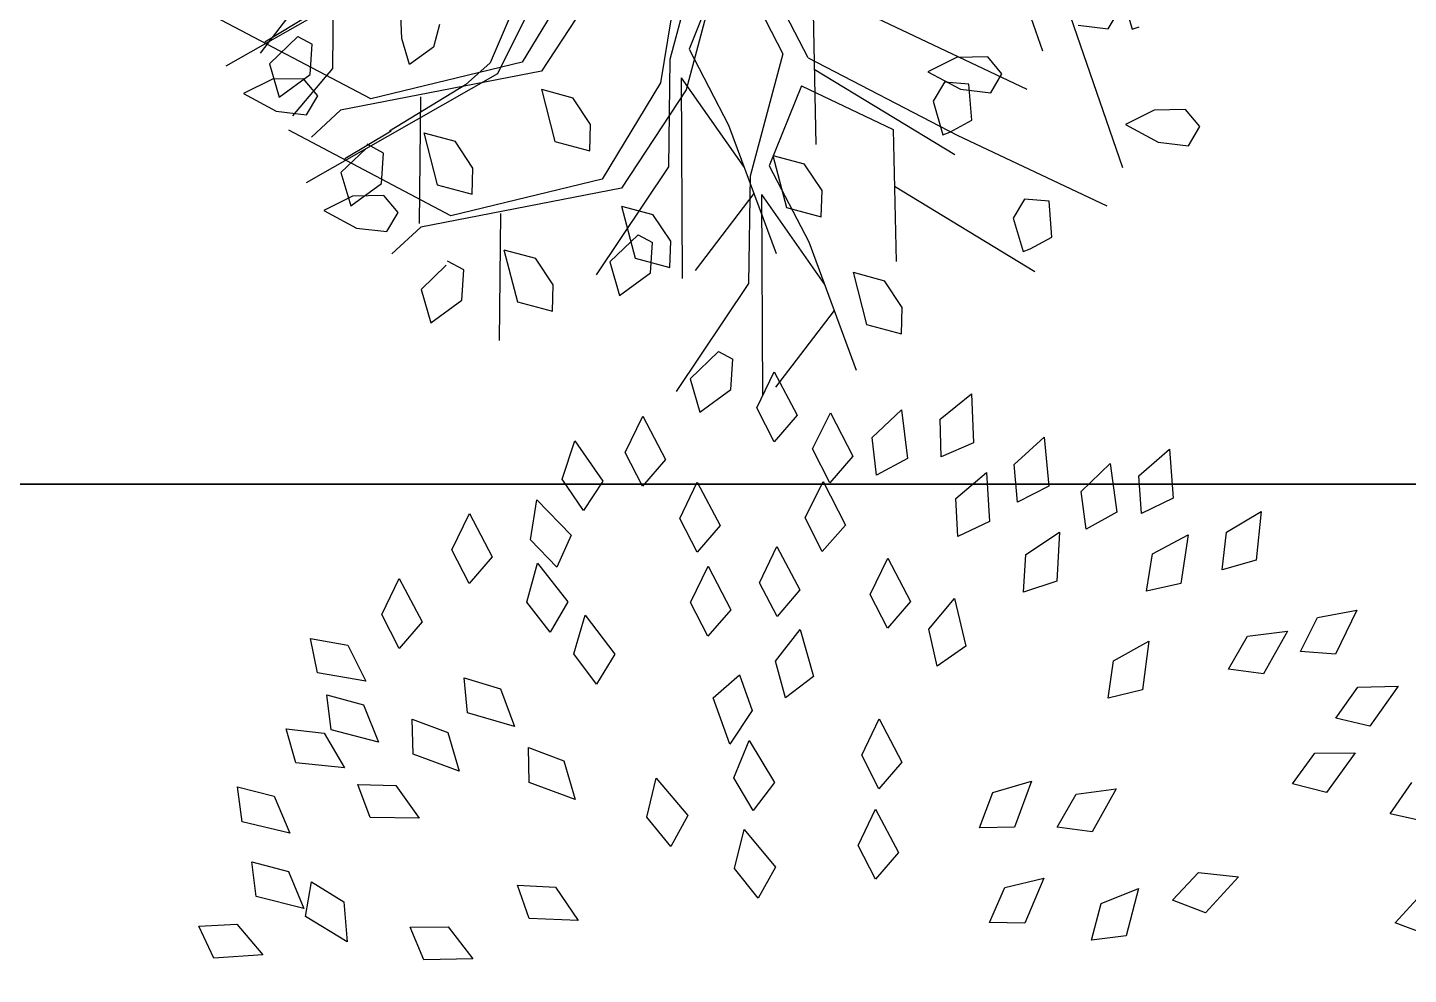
# Model space of a CAD drawing. Header units: millimetres. Extents: x -176651 to 388869, y -469666 to 486614.
# Drawn here: x 266554 to 270846, y 228440 to 231384 of the extents above; entities that cross this region are included whole.
import ezdxf

# ---------------------------------------------------------------- set-up
doc = ezdxf.new("R2010")
doc.units = ezdxf.units.MM
doc.layers.add('A- FURNITURE', color=252, linetype='Continuous', lineweight=0)
doc.layers.add('L-TREEEES', color=8, linetype='Continuous', lineweight=25)
for name, color, linetype in [('ad-Plot Boundary', 8, 'Continuous'), ('ad-Road', 8, 'Continuous'), ('ad-Road Hatch', 8, 'Continuous'), ('CAY', 94, 'Continuous')]:
    doc.layers.add(name, color=color, linetype=linetype)

# ---------------------------------------------------------------- blocks, each defined once
blk = doc.blocks.new('A$C4fb60e89')
at = {"layer": 'ad-Road Hatch', "ltscale": 5, "transparency": 33554687}
h = blk.add_hatch(dxfattribs=at)
h.set_pattern_fill('AR-HBONE', color=256, scale=15)
h.set_pattern_definition([(45, (-193247.7, -428758.8), (0, 2155.2615), [4572, -1524]), (135, (-192170.1, -427681.1), (2e-13, 2155.2615), [4572, -1524])])
h.paths.add_polyline_path([(175594.5, -250241), (169177.9, -249341.1), (167473.5, -249057.1), (167473.5, -138693.9), (101313.5, -138693.9), (101313.5, -199953.9), (101307.7, -237994.6), (101040.4, -268291), (101007.7, -280967.7), (101066.4, -293683.6), (101242.5, -311127.2), (100909.9, -319343.6), (100949.1, -333937.5), (100668.7, -366959.6), (100727.3, -390982.9), (100668.7, -404585.6), (100538.2, -420418.5), (100466.5, -428758.8), (92426.2, -427265.5), (92163.5, -427209.5), (92163.5, -321453.9), (24803.5, -321453.9), (24803.5, -412960.5), (15653.5, -411028.6), (15653.5, -321452.2), (-19535.1, -321452.2), (-34427.5, -319476.7), (-65207.4, -315394.6), (-171770.1, -301268.1), (-185853.9, -298333.1), (-193247.7, -296831.5), (-193244, -292907.6), (-191913.8, -285219.4), (-191838.8, -284678.8), (-183397.4, -286393.2), (-169722.9, -289242.8), (-53141.2, -304697.5), (-18730.1, -309262.2), (15653.3, -309262.2), (15653.5, 703.4), (24803.5, 1114.6), (24803.5, -129543.9), (92163.5, -129543.9), (92163.5, 15133.3), (101313.5, 17712.8), (101313.5, -129543.9), (167473.5, -129543.9), (167473.5, 35551.6), (175738, 37855), (175848.8, 28595.3), (175835.8, 25947.4), (175777.1, 14040.5), (175855.3, 2315.8), (175659.7, -18036.1), (175731.4, -34038.6), (175718.4, -46839.2), (175672.7, -63402.4), (175816.2, -82071.9), (175542.3, -106356), (175490.2, -124640.8), (175574.9, -145018.8), (175731.4, -168892), (175796.6, -181268.8), (175796.6, -192667.4), (175744.5, -208200.3), (175829.2, -223276.8), (175887.9, -234871.1)])
h.paths.add_polyline_path([(24803.5, -309263.9), (92163.5, -309263.9), (92163.5, -138693.9), (24803.5, -138693.9)], flags=16)
blk = doc.blocks.new('zw$E7CA')
at = {"layer": 'ad-Plot Boundary'}
blk.add_lwpolyline([(0, 0), (33680, 0), (33680, 30050), (0, 30050)], close=True, dxfattribs=at)
blk = doc.blocks.new('zw$A88E')
at = {"layer": 'ad-Plot Boundary', "ltscale": 5}
for p in [(-117254.5, -236648.9), (-117254.5, -266698.9)]:
    blk.add_blockref('zw$E7CA', p, dxfattribs=at)
blk = doc.blocks.new('TREE')
at = {"layer": 'CAY', "color": 30, "true_color": 0xf26722}
for p, q in [((480.8104, 960.9554, 101.126), (480.4563, 960.6831, 101.126)), ((480.8028, 960.9527, 101.126), (480.691, 960.5622, 101.126)), ((481.5304, 960.8004, 101.126), (481.2423, 960.434, 101.126)), ((481.5911, 960.7651, 101.126), (481.2566, 960.3887, 101.126)), ((480.6018, 960.7054, 101.126), (480.4786, 960.638, 101.126)), ((480.6018, 960.7054, 101.126), (480.644, 960.6654, 101.126)), ((480.9592, 960.6008, 101.126), (480.9839, 960.7101, 101.126)), ((480.609, 960.5623, 101.126), (480.644, 960.6654, 101.126)), ((482.3453, 960.1524, 101.126), (482.2348, 960.6599, 101.126)), ((480.4786, 960.638, 101.126), (480.4809, 960.5132, 101.126)), ((481.1026, 960.6137, 101.126), (481.0608, 960.5418, 101.126)), ((482.0131, 960.6487, 101.126), (481.8117, 960.2044, 101.126)), ((482.1616, 960.6194, 101.126), (481.8931, 960.1571, 101.126)), ((482.1694, 960.6217, 101.126), (482.2609, 960.1903, 101.126)), ((480.4809, 960.5132, 101.126), (480.609, 960.5623, 101.126)), ((480.691, 960.5622, 101.126), (480.5091, 960.4365, 101.126)), ((480.961, 960.5035, 101.126), (480.9592, 960.6008, 101.126)), ((481.0608, 960.5418, 101.126), (480.961, 960.5035, 101.126)), ((481.2423, 960.434, 101.126), (481.136, 960.3807, 101.126)), ((480.9624, 959.942, 101.126), (480.4823, 960.3904, 101.126)), ((481.2566, 960.3887, 101.126), (480.4928, 960.1918, 101.126)), ((481.136, 960.3807, 101.126), (480.8293, 960.292, 101.126)), ((480.8361, 960.2911, 101.126), (480.6496, 960.2381, 101.126)), ((481.8117, 960.2044, 101.126), (481.5198, 959.9267, 101.126)), ((482.2609, 960.1903, 101.126), (482.0332, 959.7982, 101.126)), ((483.2808, 960.184, 101.126), (483.3282, 959.478, 101.126)), ((481.8931, 960.1571, 101.126), (481.5783, 959.8774, 101.126)), ((482.3453, 960.1524, 101.126), (482.7869, 959.746, 101.126)), ((480.6411, 960.1025, 101.126), (480.5283, 960.0798, 101.126)), ((480.5283, 960.0798, 101.126), (480.6248, 959.9885, 101.126)), ((480.7496, 960.0748, 101.126), (480.6411, 960.1025, 101.126)), ((480.7826, 960.0028, 101.126), (480.7496, 960.0748, 101.126)), ((482.2954, 960.0623, 101.126), (482.1089, 959.816, 101.126)), ((482.2954, 960.0623, 101.126), (482.5714, 959.8249, 101.126)), ((483.4893, 960.0719, 101.126), (483.4915, 959.9471, 101.126)), ((482.8581, 960.015, 101.126), (482.7452, 959.9923, 101.126)), ((482.9666, 959.9873, 101.126), (482.8581, 960.015, 101.126)), ((480.6248, 959.9885, 101.126), (480.7256, 959.9476, 101.126)), ((480.7256, 959.9476, 101.126), (480.7826, 960.0028, 101.126)), ((482.7452, 959.9923, 101.126), (482.8417, 959.901, 101.126)), ((482.9995, 959.9152, 101.126), (482.9666, 959.9873, 101.126)), ((480.8475, 959.9316, 101.126), (480.7221, 959.8657, 101.126)), ((481.5783, 959.8774, 101.126), (480.8475, 959.9316, 101.126)), ((481.5198, 959.9267, 101.126), (480.9624, 959.942, 101.126)), ((482.9426, 959.86, 101.126), (482.9995, 959.9152, 101.126)), ((483.4915, 959.9471, 101.126), (483.5178, 959.9495, 101.126)), ((481.1358, 959.903, 101.126), (481.0125, 959.4657, 101.126)), ((482.8417, 959.901, 101.126), (482.9426, 959.86, 101.126)), ((481.561, 959.8154, 101.126), (481.5587, 959.6227, 101.126)), ((481.561, 959.8154, 101.126), (481.6616, 959.757, 101.126)), ((482.1089, 959.816, 101.126), (482.1742, 959.5159, 101.126)), ((482.5714, 959.8249, 101.126), (482.4578, 959.3667, 101.126)), ((480.9, 959.7758, 101.126), (480.7904, 959.7159, 101.126)), ((480.9559, 959.7433, 101.126), (480.9076, 959.789, 101.126)), ((481.1139, 959.7751, 101.126), (481.1116, 959.5823, 101.126)), ((481.1139, 959.7751, 101.126), (481.2145, 959.7166, 101.126)), ((482.0332, 959.7982, 101.126), (481.9272, 959.4281, 101.126)), ((480.7904, 959.7159, 101.126), (480.7927, 959.5911, 101.126)), ((480.9209, 959.6401, 101.126), (480.9559, 959.7433, 101.126)), ((481.2508, 959.6074, 101.126), (481.2145, 959.7166, 101.126)), ((481.6978, 959.6477, 101.126), (481.6616, 959.757, 101.126)), ((482.0553, 959.7237, 101.126), (481.87, 959.0295, 101.126)), ((482.0553, 959.7237, 101.126), (482.1886, 959.3545, 101.126)), ((482.7869, 959.746, 101.126), (483.2383, 959.3606, 101.126)), ((480.7927, 959.5911, 101.126), (480.9209, 959.6401, 101.126)), ((481.5587, 959.6227, 101.126), (481.6705, 959.5577, 101.126)), ((481.6705, 959.5577, 101.126), (481.6978, 959.6477, 101.126)), ((482.5227, 959.6283, 101.126), (482.9281, 959.2015, 101.126)), ((483.4917, 959.647, 101.126), (483.3789, 959.6243, 101.126)), ((483.3789, 959.6243, 101.126), (483.4754, 959.533, 101.126)), ((483.6002, 959.6193, 101.126), (483.4917, 959.647, 101.126)), ((483.6332, 959.5473, 101.126), (483.6002, 959.6193, 101.126)), ((481.1116, 959.5823, 101.126), (481.2234, 959.5174, 101.126)), ((481.2234, 959.5174, 101.126), (481.2508, 959.6074, 101.126)), ((482.1742, 959.5159, 101.126), (482.2176, 959.0281, 101.126)), ((483.4754, 959.533, 101.126), (483.5762, 959.4921, 101.126)), ((483.5762, 959.4921, 101.126), (483.6332, 959.5473, 101.126)), ((481.9272, 959.4281, 101.126), (481.5759, 959.1232, 101.126)), ((482.9604, 959.4615, 101.126), (482.9034, 959.4064, 101.126)), ((483.0426, 959.4314, 101.126), (482.9604, 959.4615, 101.126)), ((483.0186, 959.3042, 101.126), (483.0426, 959.4314, 101.126)), ((482.2988, 959.3693, 101.126), (482.2965, 959.1766, 101.126)), ((482.2988, 959.3693, 101.126), (482.3994, 959.3109, 101.126)), ((482.9034, 959.4064, 101.126), (482.9057, 959.2816, 101.126)), ((482.4356, 959.2016, 101.126), (482.3994, 959.3109, 101.126)), ((482.9057, 959.2816, 101.126), (482.932, 959.2839, 101.126)), ((482.932, 959.2839, 101.126), (483.0186, 959.3042, 101.126)), ((481.7589, 959.2219, 101.126), (481.6357, 959.1545, 101.126)), ((481.7589, 959.2219, 101.126), (481.8012, 959.1819, 101.126)), ((482.1973, 959.2557, 101.126), (481.9226, 959.0452, 101.126)), ((481.7662, 959.0787, 101.126), (481.8012, 959.1819, 101.126)), ((482.2965, 959.1766, 101.126), (482.4083, 959.1117, 101.126)), ((482.4083, 959.1117, 101.126), (482.4356, 959.2016, 101.126)), ((481.6357, 959.1545, 101.126), (481.638, 959.0297, 101.126)), ((481.638, 959.0297, 101.126), (481.7662, 959.0787, 101.126))]:
    blk.add_line(p, q, dxfattribs=at)
blk = doc.blocks.new('EHTYH')
at = {"layer": 'L-TREEEES', "color": 104, "ltscale": 1.622888}
for p, q in [((212983.3586, 1928353.9043, 129.9135), (212983.5228, 1928354.0932, 129.9135)), ((212983.5228, 1928354.0932, 129.9135), (212983.5888, 1928353.7956, 129.9135)), ((212982.9364, 1928353.8469, 129.9135), (212983.0759, 1928354.0548, 129.9135)), ((212983.0759, 1928354.0548, 129.9135), (212983.1784, 1928353.7676, 129.9135)), ((212983.0135, 1928353.624, 129.9135), (212982.9364, 1928353.8469, 129.9135)), ((212983.4073, 1928353.6736, 129.9135), (212983.3586, 1928353.9043, 129.9135)), ((212982.7517, 1928353.7626, 129.9135), (212982.9004, 1928353.4964, 129.9135)), ((212983.1784, 1928353.7676, 129.9135), (212983.0135, 1928353.624, 129.9135)), ((212983.5888, 1928353.7956, 129.9135), (212983.4073, 1928353.6736, 129.9135)), ((212983.5785, 1928353.4188, 129.9135), (212983.7427, 1928353.6078, 129.9135)), ((212983.7427, 1928353.6078, 129.9135), (212983.8087, 1928353.3101, 129.9135)), ((212982.9004, 1928353.4964, 129.9135), (212982.7616, 1928353.3274, 129.9135)), ((212983.6272, 1928353.1881, 129.9135), (212983.5785, 1928353.4188, 129.9135)), ((212983.8087, 1928353.3101, 129.9135), (212983.6272, 1928353.1881, 129.9135)), ((212983.5065, 1928352.8967, 129.9135), (212983.6707, 1928353.0856, 129.9135)), ((212983.6707, 1928353.0856, 129.9135), (212983.7367, 1928352.7879, 129.9135)), ((212982.7224, 1928352.7799, 129.9135), (212982.8526, 1928352.9938, 129.9135)), ((212982.8526, 1928352.9938, 129.9135), (212982.9676, 1928352.7114, 129.9135)), ((212983.5552, 1928352.6659, 129.9135), (212983.5065, 1928352.8967, 129.9135)), ((212982.8091, 1928352.5607, 129.9135), (212982.7224, 1928352.7799, 129.9135)), ((212982.9676, 1928352.7114, 129.9135), (212982.8091, 1928352.5607, 129.9135)), ((212983.7367, 1928352.7879, 129.9135), (212983.5552, 1928352.6659, 129.9135)), ((212983.4866, 1928352.2872, 129.9135), (212983.6829, 1928352.3834, 129.9135)), ((212983.6829, 1928352.3834, 129.9135), (212983.6999, 1928352.1482, 129.9135)), ((212983.5116, 1928351.9833, 129.9135), (212983.4866, 1928352.2872, 129.9135)), ((212983.6999, 1928352.1482, 129.9135), (212983.5116, 1928351.9833, 129.9135)), ((212983.48, 1928351.774, 129.9135), (212983.6323, 1928351.9727, 129.9135)), ((212983.6323, 1928351.9727, 129.9135), (212983.7165, 1928351.6796, 129.9135)), ((212982.8934, 1928351.6792, 129.9135), (212983.0131, 1928351.8991, 129.9135)), ((212983.0131, 1928351.8991, 129.9135), (212983.1417, 1928351.6227, 129.9135)), ((212983.5428, 1928351.5467, 129.9135), (212983.48, 1928351.774, 129.9135)), ((212982.9907, 1928351.4644, 129.9135), (212982.8934, 1928351.6792, 129.9135)), ((212983.7165, 1928351.6796, 129.9135), (212983.5428, 1928351.5467, 129.9135)), ((212983.1417, 1928351.6227, 129.9135), (212982.9907, 1928351.4644, 129.9135))]:
    blk.add_line(p, q, dxfattribs=at)
at = {"layer": 'L-TREEEES', "color": 96, "ltscale": 1.622888}
for p, q in [((212984.2203, 1928353.9564, 129.9135), (212984.3845, 1928354.1454, 129.9135)), ((212984.3845, 1928354.1454, 129.9135), (212984.4505, 1928353.8477, 129.9135)), ((212984.269, 1928353.7257, 129.9135), (212984.2203, 1928353.9564, 129.9135)), ((212984.4505, 1928353.8477, 129.9135), (212984.269, 1928353.7257, 129.9135)), ((212984.4892, 1928353.6199, 129.9135), (212984.6546, 1928353.8078, 129.9135)), ((212984.6546, 1928353.8078, 129.9135), (212984.7187, 1928353.5097, 129.9135)), ((212984.8654, 1928353.5911, 129.9135), (212985.0863, 1928353.709, 129.9135)), ((212985.0863, 1928353.709, 129.9135), (212985.0417, 1928353.4073, 129.9135)), ((212985.3028, 1928353.5907, 129.9135), (212985.5324, 1928353.6906, 129.9135)), ((212985.5324, 1928353.6906, 129.9135), (212985.4638, 1928353.3935, 129.9135)), ((212984.5364, 1928353.3889, 129.9135), (212984.4892, 1928353.6199, 129.9135)), ((212984.8286, 1928353.3582, 129.9135), (212984.8654, 1928353.5911, 129.9135)), ((212985.2475, 1928353.3615, 129.9135), (212985.3028, 1928353.5907, 129.9135)), ((212984.7187, 1928353.5097, 129.9135), (212984.5364, 1928353.3889, 129.9135)), ((212984.3319, 1928353.2191, 129.9135), (212984.4979, 1928353.4065, 129.9135)), ((212984.4979, 1928353.4065, 129.9135), (212984.5611, 1928353.1082, 129.9135)), ((212985.0417, 1928353.4073, 129.9135), (212984.8286, 1928353.3582, 129.9135)), ((212985.4638, 1928353.3935, 129.9135), (212985.2475, 1928353.3615, 129.9135)), ((212985.6732, 1928353.1983, 129.9135), (212985.8961, 1928353.3123, 129.9135)), ((212985.8961, 1928353.3123, 129.9135), (212985.8462, 1928353.0115, 129.9135)), ((212984.3785, 1928352.9879, 129.9135), (212984.3319, 1928353.2191, 129.9135)), ((212985.2663, 1928353.0885, 129.9135), (212985.4933, 1928353.1939, 129.9135)), ((212985.4933, 1928353.1939, 129.9135), (212985.4321, 1928352.8952, 129.9135)), ((212985.6323, 1928352.9661, 129.9135), (212985.6732, 1928353.1983, 129.9135)), ((212983.9524, 1928352.9021, 129.9135), (212984.115, 1928353.0924, 129.9135)), ((212984.115, 1928353.0924, 129.9135), (212984.1835, 1928352.7953, 129.9135)), ((212984.5611, 1928353.1082, 129.9135), (212984.3785, 1928352.9879, 129.9135)), ((212985.2166, 1928352.858, 129.9135), (212985.2663, 1928353.0885, 129.9135)), ((212985.8462, 1928353.0115, 129.9135), (212985.6323, 1928352.9661, 129.9135)), ((212986.0311, 1928352.926, 129.9135), (212986.2499, 1928353.0477, 129.9135)), ((212984.003, 1928352.6718, 129.9135), (212983.9524, 1928352.9021, 129.9135)), ((212985.4321, 1928352.8952, 129.9135), (212985.2166, 1928352.858, 129.9135)), ((212985.9983, 1928352.6925, 129.9135), (212986.0311, 1928352.926, 129.9135)), ((212984.1835, 1928352.7953, 129.9135), (212984.003, 1928352.6718, 129.9135)), ((212984.5975, 1928352.6522, 129.9135), (212984.7617, 1928352.8412, 129.9135)), ((212984.7617, 1928352.8412, 129.9135), (212984.8277, 1928352.5435, 129.9135)), ((212985.597, 1928352.6387, 129.9135), (212985.8348, 1928352.7168, 129.9135)), ((212985.8348, 1928352.7168, 129.9135), (212985.7389, 1928352.4274, 129.9135)), ((212986.2105, 1928352.7453, 129.9135), (212985.9983, 1928352.6925, 129.9135)), ((212984.6462, 1928352.4215, 129.9135), (212984.5975, 1928352.6522, 129.9135)), ((212985.5206, 1928352.4156, 129.9135), (212985.597, 1928352.6387, 129.9135)), ((212983.9197, 1928352.4066, 129.9135), (212984.1197, 1928352.5573, 129.9135)), ((212984.1197, 1928352.5573, 129.9135), (212984.1223, 1928352.2524, 129.9135)), ((212984.8277, 1928352.5435, 129.9135), (212984.6462, 1928352.4215, 129.9135)), ((212984.8913, 1928352.349, 129.9135), (212985.0973, 1928352.4912, 129.9135)), ((212985.0973, 1928352.4912, 129.9135), (212985.0872, 1928352.1864, 129.9135)), ((212983.9195, 1928352.1708, 129.9135), (212983.9197, 1928352.4066, 129.9135)), ((212985.7389, 1928352.4274, 129.9135), (212985.5206, 1928352.4156, 129.9135)), ((212984.8811, 1928352.1134, 129.9135), (212984.8913, 1928352.349, 129.9135)), ((212984.1223, 1928352.2524, 129.9135), (212983.9195, 1928352.1708, 129.9135)), ((212985.0872, 1928352.1864, 129.9135), (212984.8811, 1928352.1134, 129.9135)), ((212984.2839, 1928351.7019, 129.9135), (212984.4481, 1928351.8909, 129.9135)), ((212984.4481, 1928351.8909, 129.9135), (212984.5141, 1928351.5932, 129.9135)), ((212985.8563, 1928351.6409, 129.9135), (212985.9493, 1928351.8576, 129.9135)), ((212985.9493, 1928351.8576, 129.9135), (212986.1924, 1928351.9175, 129.9135)), ((212984.3326, 1928351.4712, 129.9135), (212984.2839, 1928351.7019, 129.9135)), ((212984.5141, 1928351.5932, 129.9135), (212984.3326, 1928351.4712, 129.9135)), ((212986.0749, 1928351.6361, 129.9135), (212985.8563, 1928351.6409, 129.9135)), ((212983.336, 1928351.2288, 129.9135), (212983.4583, 1928351.4472, 129.9135)), ((212983.4583, 1928351.4472, 129.9135), (212983.5836, 1928351.1693, 129.9135)), ((212984.1151, 1928351.1655, 129.9135), (212984.2793, 1928351.3545, 129.9135)), ((212984.2793, 1928351.3545, 129.9135), (212984.3453, 1928351.0568, 129.9135)), ((212984.8719, 1928351.0729, 129.9135), (212985.0098, 1928351.2642, 129.9135)), ((212985.0098, 1928351.2642, 129.9135), (212985.2601, 1928351.2698, 129.9135)), ((212985.2601, 1928351.2698, 129.9135), (212985.0843, 1928351.0207, 129.9135)), ((212983.4308, 1928351.0128, 129.9135), (212983.336, 1928351.2288, 129.9135)), ((212983.5836, 1928351.1693, 129.9135), (212983.4308, 1928351.0128, 129.9135)), ((212984.1638, 1928350.9348, 129.9135), (212984.1151, 1928351.1655, 129.9135)), ((212985.3404, 1928350.9513, 129.9135), (212985.5069, 1928351.1184, 129.9135)), ((212985.5069, 1928351.1184, 129.9135), (212985.7549, 1928351.0844, 129.9135)), ((212985.7549, 1928351.0844, 129.9135), (212985.5419, 1928350.8662, 129.9135)), ((212984.3453, 1928351.0568, 129.9135), (212984.1638, 1928350.9348, 129.9135)), ((212985.0843, 1928351.0207, 129.9135), (212984.8719, 1928351.0729, 129.9135)), ((212985.5419, 1928350.8662, 129.9135), (212985.3404, 1928350.9513, 129.9135)), ((212984.7782, 1928350.4901, 129.9135), (212984.9259, 1928350.6739, 129.9135)), ((212984.9259, 1928350.6739, 129.9135), (212985.1762, 1928350.6665, 129.9135)), ((212985.1762, 1928350.6665, 129.9135), (212984.9875, 1928350.4269, 129.9135)), ((212984.9875, 1928350.4269, 129.9135), (212984.7782, 1928350.4901, 129.9135)), ((212985.3603, 1928350.2179, 129.9135), (212985.4792, 1928350.4215, 129.9135)), ((212985.4792, 1928350.4215, 129.9135), (212985.7278, 1928350.4511, 129.9135)), ((212985.7278, 1928350.4511, 129.9135), (212985.5766, 1928350.1863, 129.9135))]:
    blk.add_line(p, q, dxfattribs=at)
at = {"layer": 'L-TREEEES', "color": 70, "ltscale": 1.622888}
for p, q in [((212982.1605, 1928353.603, 129.9135), (212982.3248, 1928353.792, 129.9135)), ((212982.3248, 1928353.792, 129.9135), (212982.3908, 1928353.4943, 129.9135)), ((212982.6486, 1928353.5345, 129.9135), (212982.7517, 1928353.7626, 129.9135)), ((212982.2093, 1928353.3723, 129.9135), (212982.1605, 1928353.603, 129.9135)), ((212981.6338, 1928353.3276, 129.9135), (212981.798, 1928353.5165, 129.9135)), ((212981.798, 1928353.5165, 129.9135), (212981.864, 1928353.2189, 129.9135)), ((212982.3908, 1928353.4943, 129.9135), (212982.2093, 1928353.3723, 129.9135)), ((212982.7616, 1928353.3274, 129.9135), (212982.6486, 1928353.5345, 129.9135)), ((212981.6825, 1928353.0969, 129.9135), (212981.6338, 1928353.3276, 129.9135)), ((212982.5249, 1928353.1666, 129.9135), (212982.6519, 1928353.3823, 129.9135)), ((212982.6519, 1928353.3823, 129.9135), (212982.7711, 1928353.1017, 129.9135)), ((212981.1539, 1928353.0826, 129.9135), (212981.1675, 1928353.3008, 129.9135)), ((212981.1675, 1928353.3008, 129.9135), (212981.3803, 1928353.1991, 129.9135)), ((212981.3803, 1928353.1991, 129.9135), (212981.4303, 1928352.9539, 129.9135)), ((212981.864, 1928353.2189, 129.9135), (212981.6825, 1928353.0969, 129.9135)), ((212982.6148, 1928352.9487, 129.9135), (212982.5249, 1928353.1666, 129.9135)), ((212981.4303, 1928352.9539, 129.9135), (212981.1539, 1928353.0826, 129.9135)), ((212982.7711, 1928353.1017, 129.9135), (212982.6148, 1928352.9487, 129.9135)), ((212981.1422, 1928352.7188, 129.9135), (212981.1735, 1928352.9352, 129.9135)), ((212981.1735, 1928352.9352, 129.9135), (212981.3773, 1928352.8166, 129.9135)), ((212980.8749, 1928352.7976, 129.9135), (212981.0941, 1928352.7105, 129.9135)), ((212980.8761, 1928352.5789, 129.9135), (212980.8749, 1928352.7976, 129.9135)), ((212981.3773, 1928352.8166, 129.9135), (212981.4072, 1928352.568, 129.9135)), ((212981.9878, 1928352.5982, 129.9135), (212982.0258, 1928352.8135, 129.9135)), ((212982.0258, 1928352.8135, 129.9135), (212982.2258, 1928352.6886, 129.9135)), ((212981.0941, 1928352.7105, 129.9135), (212981.1605, 1928352.4691, 129.9135)), ((212981.4072, 1928352.568, 129.9135), (212981.1422, 1928352.7188, 129.9135)), ((212981.5944, 1928352.4387, 129.9135), (212981.6466, 1928352.651, 129.9135)), ((212981.6466, 1928352.651, 129.9135), (212981.8379, 1928352.5131, 129.9135)), ((212982.2258, 1928352.6886, 129.9135), (212982.248, 1928352.4392, 129.9135)), ((212981.1605, 1928352.4691, 129.9135), (212980.8761, 1928352.5789, 129.9135)), ((212982.248, 1928352.4392, 129.9135), (212981.9878, 1928352.5982, 129.9135)), ((212980.459, 1928352.3123, 129.9135), (212980.4873, 1928352.5292, 129.9135)), ((212980.4873, 1928352.5292, 129.9135), (212980.6927, 1928352.4134, 129.9135)), ((212981.8379, 1928352.5131, 129.9135), (212981.8435, 1928352.2628, 129.9135)), ((212980.6927, 1928352.4134, 129.9135), (212980.7261, 1928352.1653, 129.9135)), ((212981.8435, 1928352.2628, 129.9135), (212981.5944, 1928352.4387, 129.9135)), ((212980.7261, 1928352.1653, 129.9135), (212980.459, 1928352.3123, 129.9135)), ((212981.214, 1928352.3465, 129.9135), (212981.4399, 1928352.2787, 129.9135)), ((212981.2341, 1928352.1288, 129.9135), (212981.214, 1928352.3465, 129.9135)), ((212981.4399, 1928352.2787, 129.9135), (212981.5271, 1928352.0441, 129.9135)), ((212982.2447, 1928352.0795, 129.9135), (212982.2979, 1928352.2916, 129.9135)), ((212982.2979, 1928352.2916, 129.9135), (212982.4886, 1928352.1528, 129.9135)), ((212981.5271, 1928352.0441, 129.9135), (212981.2341, 1928352.1288, 129.9135)), ((212982.4886, 1928352.1528, 129.9135), (212982.493, 1928351.9025, 129.9135)), ((212980.4209, 1928351.8402, 129.9135), (212980.4515, 1928352.0567, 129.9135)), ((212980.4515, 1928352.0567, 129.9135), (212980.6557, 1928351.9388, 129.9135)), ((212982.493, 1928351.9025, 129.9135), (212982.2447, 1928352.0795, 129.9135)), ((212980.6557, 1928351.9388, 129.9135), (212980.6865, 1928351.6904, 129.9135)), ((212980.6865, 1928351.6904, 129.9135), (212980.4209, 1928351.8402, 129.9135)), ((212980.6838, 1928351.6409, 129.9135), (212980.7767, 1928351.8388, 129.9135)), ((212980.7767, 1928351.8388, 129.9135), (212980.9371, 1928351.6661, 129.9135)), ((212980.028, 1928351.7558, 129.9135), (212980.2587, 1928351.707, 129.9135)), ((212980.0661, 1928351.5405, 129.9135), (212980.028, 1928351.7558, 129.9135)), ((212980.2587, 1928351.707, 129.9135), (212980.3651, 1928351.4804, 129.9135)), ((212980.8935, 1928351.4195, 129.9135), (212980.6838, 1928351.6409, 129.9135)), ((212980.9371, 1928351.6661, 129.9135), (212980.8935, 1928351.4195, 129.9135)), ((212980.3651, 1928351.4804, 129.9135), (212980.0661, 1928351.5405, 129.9135)), ((212982.0077, 1928351.4818, 129.9135), (212982.2319, 1928351.4088, 129.9135)), ((212982.0226, 1928351.2637, 129.9135), (212982.0077, 1928351.4818, 129.9135)), ((212981.2948, 1928351.405, 129.9135), (212981.523, 1928351.3455, 129.9135)), ((212981.3228, 1928351.1882, 129.9135), (212981.2948, 1928351.405, 129.9135)), ((212981.523, 1928351.3455, 129.9135), (212981.6185, 1928351.1141, 129.9135)), ((212982.2319, 1928351.4088, 129.9135), (212982.3135, 1928351.1721, 129.9135)), ((212982.3135, 1928351.1721, 129.9135), (212982.0226, 1928351.2637, 129.9135)), ((212981.6185, 1928351.1141, 129.9135), (212981.3228, 1928351.1882, 129.9135))]:
    blk.add_line(p, q, dxfattribs=at)
at = {"layer": 'L-TREEEES', "color": 98, "ltscale": 1.622888}
for p, q in [((212986.2499, 1928353.0477, 129.9135), (212986.2105, 1928352.7453, 129.9135)), ((212986.4031, 1928352.927, 129.9135), (212986.6286, 1928353.0357, 129.9135)), ((212986.6286, 1928353.0357, 129.9135), (212986.5715, 1928352.7361, 129.9135)), ((212986.3566, 1928352.6959, 129.9135), (212986.4031, 1928352.927, 129.9135)), ((212986.5715, 1928352.7361, 129.9135), (212986.3566, 1928352.6959, 129.9135)), ((212986.3577, 1928352.4359, 129.9135), (212986.6018, 1928352.4914, 129.9135)), ((212986.6018, 1928352.4914, 129.9135), (212986.4793, 1928352.2122, 129.9135)), ((212986.8365, 1928352.4458, 129.9135), (212987.0777, 1928352.5127, 129.9135)), ((212987.0777, 1928352.5127, 129.9135), (212986.9684, 1928352.2281, 129.9135)), ((212986.2608, 1928352.2209, 129.9135), (212986.3577, 1928352.4359, 129.9135)), ((212986.7498, 1928352.2265, 129.9135), (212986.8365, 1928352.4458, 129.9135)), ((212986.4793, 1928352.2122, 129.9135), (212986.2608, 1928352.2209, 129.9135)), ((212986.9684, 1928352.2281, 129.9135), (212986.7498, 1928352.2265, 129.9135)), ((212986.1924, 1928351.9175, 129.9135), (212986.0749, 1928351.6361, 129.9135)), ((212986.6258, 1928351.6198, 129.9135), (212986.7924, 1928351.7867, 129.9135)), ((212986.7924, 1928351.7867, 129.9135), (212987.0404, 1928351.7525, 129.9135)), ((212987.0852, 1928351.6086, 129.9135), (212987.242, 1928351.7848, 129.9135)), ((212987.242, 1928351.7848, 129.9135), (212987.4915, 1928351.7648, 129.9135)), ((212987.4915, 1928351.7648, 129.9135), (212987.2911, 1928351.5349, 129.9135)), ((212987.0404, 1928351.7525, 129.9135), (212986.8272, 1928351.5345, 129.9135)), ((212986.8272, 1928351.5345, 129.9135), (212986.6258, 1928351.6198, 129.9135)), ((212987.2911, 1928351.5349, 129.9135), (212987.0852, 1928351.6086, 129.9135)), ((212987.1888, 1928351.1516, 129.9135), (212987.3715, 1928351.3008, 129.9135)), ((212987.3715, 1928351.3008, 129.9135), (212987.6147, 1928351.2415, 129.9135)), ((212987.6147, 1928351.2415, 129.9135), (212987.3804, 1928351.0463, 129.9135)), ((212987.3804, 1928351.0463, 129.9135), (212987.1888, 1928351.1516, 129.9135)), ((212986.8215, 1928350.8274, 129.9135), (212987.006, 1928350.9741, 129.9135)), ((212987.006, 1928350.9741, 129.9135), (212987.2485, 1928350.9117, 129.9135)), ((212987.2485, 1928350.9117, 129.9135), (212987.0117, 1928350.7196, 129.9135)), ((212987.0117, 1928350.7196, 129.9135), (212986.8215, 1928350.8274, 129.9135)), ((212987.3588, 1928350.489, 129.9135), (212987.5396, 1928350.6403, 129.9135)), ((212987.5517, 1928350.386, 129.9135), (212987.3588, 1928350.489, 129.9135)), ((212985.9128, 1928350.3242, 129.9135), (212986.1134, 1928350.4483, 129.9135)), ((212986.1134, 1928350.4483, 129.9135), (212986.3468, 1928350.3578, 129.9135)), ((212986.0891, 1928350.1948, 129.9135), (212985.9128, 1928350.3242, 129.9135)), ((212986.3468, 1928350.3578, 129.9135), (212986.0891, 1928350.1948, 129.9135)), ((212985.5766, 1928350.1863, 129.9135), (212985.3603, 1928350.2179, 129.9135)), ((212987.2114, 1928349.8253, 129.9135), (212987.4105, 1928349.9517, 129.9135)), ((212987.3891, 1928349.6979, 129.9135), (212987.2114, 1928349.8253, 129.9135))]:
    blk.add_line(p, q, dxfattribs=at)
blk = doc.blocks.new('QRFQ')
at = {"layer": 'CAY', "color": 30, "true_color": 0xf26722}
for p, q in [((260795.3989, 1945729.6173, 129.9135), (260794.982, 1945730.0066, 129.9135)), ((260795.6543, 1945730.0051, 129.9135), (260794.9911, 1945729.8341, 129.9135)), ((260795.2892, 1945729.9204, 129.9135), (260795.1273, 1945729.8744, 129.9135)), ((260796.1363, 1945729.8451, 129.9135), (260795.8828, 1945729.604, 129.9135)), ((260796.207, 1945729.804, 129.9135), (260795.9336, 1945729.5612, 129.9135)), ((260796.5263, 1945729.8328, 129.9135), (260796.3286, 1945729.4924, 129.9135)), ((260797.4118, 1945729.8274, 129.9135), (260797.453, 1945729.2144, 129.9135)), ((260795.1199, 1945729.7567, 129.9135), (260795.0219, 1945729.737, 129.9135)), ((260795.2141, 1945729.7326, 129.9135), (260795.1199, 1945729.7567, 129.9135)), ((260795.0219, 1945729.737, 129.9135), (260795.1057, 1945729.6577, 129.9135)), ((260795.2427, 1945729.67, 129.9135), (260795.2141, 1945729.7326, 129.9135)), ((260796.5563, 1945729.7217, 129.9135), (260796.3943, 1945729.5079, 129.9135)), ((260795.1933, 1945729.6221, 129.9135), (260795.2427, 1945729.67, 129.9135)), ((260795.1057, 1945729.6577, 129.9135), (260795.1933, 1945729.6221, 129.9135)), ((260795.2991, 1945729.6083, 129.9135), (260795.1902, 1945729.551, 129.9135)), ((260795.9336, 1945729.5612, 129.9135), (260795.2991, 1945729.6083, 129.9135)), ((260795.8828, 1945729.604, 129.9135), (260795.3989, 1945729.6173, 129.9135)), ((260795.5494, 1945729.5834, 129.9135), (260795.4424, 1945729.2038, 129.9135)), ((260795.9186, 1945729.5074, 129.9135), (260795.9166, 1945729.34, 129.9135)), ((260795.9186, 1945729.5074, 129.9135), (260796.0059, 1945729.4566, 129.9135)), ((260796.3943, 1945729.5079, 129.9135), (260796.451, 1945729.2473, 129.9135)), ((260796.7959, 1945729.5156, 129.9135), (260796.6972, 1945729.1177, 129.9135)), ((260795.3447, 1945729.473, 129.9135), (260795.2495, 1945729.421, 129.9135)), ((260795.3932, 1945729.4448, 129.9135), (260795.3513, 1945729.4844, 129.9135)), ((260795.5304, 1945729.4723, 129.9135), (260795.5284, 1945729.305, 129.9135)), ((260795.5304, 1945729.4723, 129.9135), (260795.6178, 1945729.4216, 129.9135)), ((260796.0374, 1945729.3618, 129.9135), (260796.0059, 1945729.4566, 129.9135)), ((260796.3286, 1945729.4924, 129.9135), (260796.2365, 1945729.171, 129.9135)), ((260795.2495, 1945729.421, 129.9135), (260795.2515, 1945729.3126, 129.9135)), ((260795.3628, 1945729.3552, 129.9135), (260795.3932, 1945729.4448, 129.9135)), ((260795.6492, 1945729.3267, 129.9135), (260795.6178, 1945729.4216, 129.9135)), ((260796.3478, 1945729.4278, 129.9135), (260796.1869, 1945728.825, 129.9135)), ((260796.3478, 1945729.4278, 129.9135), (260796.4635, 1945729.1072, 129.9135)), ((260796.983, 1945729.4471, 129.9135), (260797.3749, 1945729.1125, 129.9135)), ((260795.2515, 1945729.3126, 129.9135), (260795.3628, 1945729.3552, 129.9135)), ((260795.6255, 1945729.2486, 129.9135), (260795.6492, 1945729.3267, 129.9135)), ((260795.9166, 1945729.34, 129.9135), (260796.0137, 1945729.2836, 129.9135)), ((260796.0137, 1945729.2836, 129.9135), (260796.0374, 1945729.3618, 129.9135)), ((260796.7536, 1945729.3449, 129.9135), (260797.1056, 1945728.9743, 129.9135)), ((260795.5284, 1945729.305, 129.9135), (260795.6255, 1945729.2486, 129.9135)), ((260796.451, 1945729.2473, 129.9135), (260796.4887, 1945728.8238, 129.9135)), ((260797.5808, 1945729.2622, 129.9135), (260797.6683, 1945729.2266, 129.9135)), ((260797.6683, 1945729.2266, 129.9135), (260797.7178, 1945729.2745, 129.9135)), ((260797.1336, 1945729.2001, 129.9135), (260797.0842, 1945729.1522, 129.9135)), ((260797.205, 1945729.174, 129.9135), (260797.1336, 1945729.2001, 129.9135)), ((260796.2365, 1945729.171, 129.9135), (260795.9315, 1945728.9063, 129.9135)), ((260797.1841, 1945729.0635, 129.9135), (260797.205, 1945729.174, 129.9135)), ((260796.5592, 1945729.1201, 129.9135), (260796.5572, 1945728.9527, 129.9135)), ((260796.5592, 1945729.1201, 129.9135), (260796.6465, 1945729.0693, 129.9135)), ((260797.0842, 1945729.1522, 129.9135), (260797.0861, 1945729.0438, 129.9135)), ((260796.678, 1945728.9745, 129.9135), (260796.6465, 1945729.0693, 129.9135)), ((260797.0861, 1945729.0438, 129.9135), (260797.109, 1945729.0459, 129.9135)), ((260797.109, 1945729.0459, 129.9135), (260797.1841, 1945729.0635, 129.9135)), ((260796.0905, 1945728.992, 129.9135), (260795.9835, 1945728.9335, 129.9135)), ((260796.0905, 1945728.992, 129.9135), (260796.1271, 1945728.9573, 129.9135)), ((260796.4711, 1945729.0214, 129.9135), (260796.2326, 1945728.8386, 129.9135)), ((260796.0967, 1945728.8677, 129.9135), (260796.1271, 1945728.9573, 129.9135)), ((260796.5572, 1945728.9527, 129.9135), (260796.6543, 1945728.8963, 129.9135)), ((260796.6543, 1945728.8963, 129.9135), (260796.678, 1945728.9745, 129.9135)), ((260795.9835, 1945728.9335, 129.9135), (260795.9854, 1945728.8251, 129.9135)), ((260795.9854, 1945728.8251, 129.9135), (260796.0967, 1945728.8677, 129.9135))]:
    blk.add_line(p, q, dxfattribs=at)
blk = doc.blocks.new('zw$1761')
at = {"color": 6, "xscale": 39.3712485404797, "yscale": 39.3712485404797, "zscale": 39.3712485404797, "rotation": 15.20137085992779}
blk.add_blockref('QRFQ', (10182131.19, -76613410.86, 53764.21), dxfattribs=at)
at = {"linetype": 'Continuous', "xscale": 34.18415617940519, "yscale": 34.18415617940519, "zscale": 34.18415617940519, "rotation": 15.20137085992779}
blk.add_blockref('TREE', (-3531.24, -31664.97, -4519.66), dxfattribs=at)
at = {"xscale": 19.68562427023985, "yscale": 19.68562427023985, "zscale": 19.68562427023985, "rotation": 15.20137085992779}
blk.add_blockref('EHTYH', (5911543.96, -37727704.95, -3142.05), dxfattribs=at)

msp = doc.modelspace()

# ---------------------------------------------------------------- block references
at = {"layer": 'ad-Road', "ltscale": 5}
msp.add_blockref('A$C4fb60e89', (191838.8, 428758.8), dxfattribs=at)

# ---------------------------------------------------------------- next in the draw order: block references
at = {"layer": 'A- FURNITURE', "color": 6, "xscale": 25.39807961885639, "yscale": 25.39807961885639, "zscale": 25.39807961885639}
msp.add_blockref('zw$1761', (173126.7, 121263.1), dxfattribs=at)
at = {"layer": 'ad-Plot Boundary', "ltscale": 5}
msp.add_blockref('zw$A88E', (367576.8, 466613.8), dxfattribs=at)

doc.saveas('drawing.dxf')
